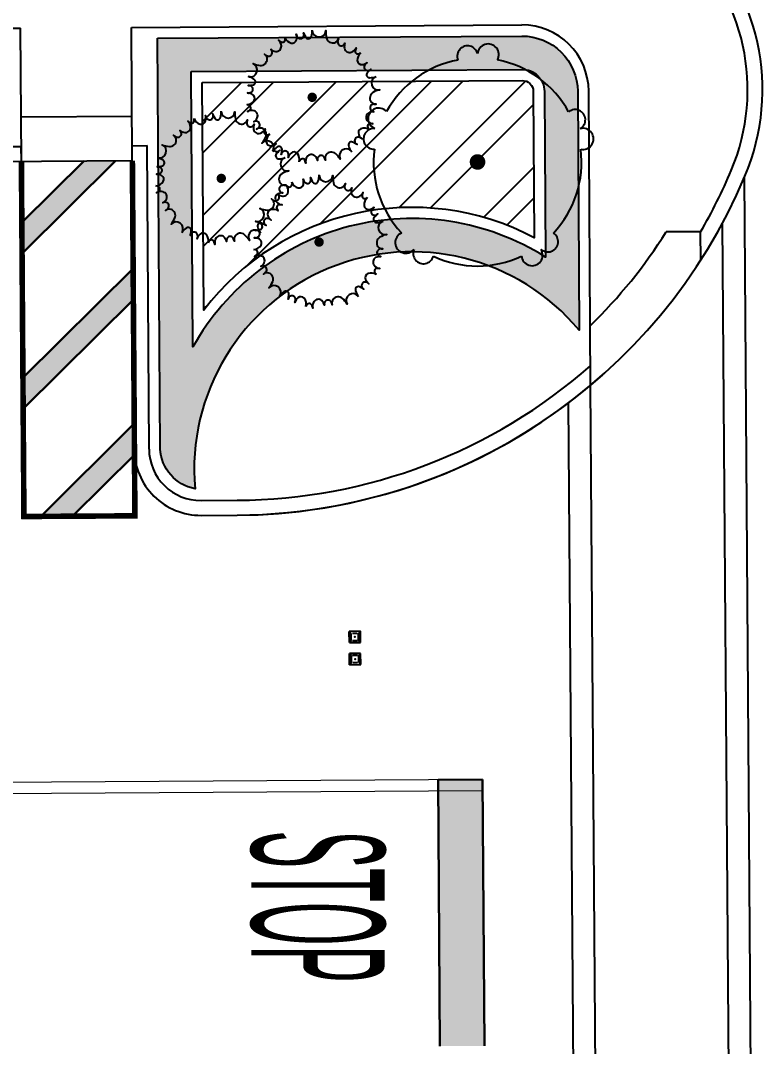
# Model space of a CAD drawing. Header units: feet. Extents: x 919634 to 928945, y 707022 to 708026.
# Drawn here: x 920933.12 to 920966.54, y 707282.8 to 707329.01 of the extents above; entities that cross this region are included whole.
import ezdxf

# ---------------------------------------------------------------- set-up
doc = ezdxf.new("R2010")
doc.units = ezdxf.units.FT
doc.header["$LTSCALE"] = 20
doc.header["$MEASUREMENT"] = 0
for name, color, linetype in [('-u-site-xref', 7, 'Continuous'), ('L-002', 15, 'Continuous'), ('LK-TREE-050M', 2, 'Continuous'), ('LK-TREE-TRNK', 32, 'Continuous'), ('LP-PATT-GRND', 251, 'Continuous'), ('LP-PATT-SHAR', 4, 'Continuous'), ('LP-SHAR-BRDR-CONT', 123, 'Continuous'), ('LP-TREE', 15, 'Continuous'), ('Site Plan$0$SP-PAVERS-BANDS', 251, 'Continuous')]:
    doc.layers.add(name, color=color, linetype=linetype)
for name, color, linetype, lineweight in [('Site Plan$0$SP-CURB', 3, 'Continuous', 25), ('Site Plan$0$SP-PAVEMENT MARKINGS', 252, 'Continuous', 30), ('Site Plan$0$SP-PAVEMENT MARKINGS-YELLOW', 252, 'Continuous', 18), ('Site Plan$0$SP-SIDEWALK', 2, 'Continuous', 25)]:
    doc.layers.add(name, color=color, linetype=linetype, lineweight=lineweight)
doc.layers.add('Site Plan$0$SP-RPMs', color=162, linetype='Continuous', plot=False)
doc.layers.get('-u-site-xref').off()
doc.styles.add('Site Plan$0$U-30E', font='arial.ttf', dxfattribs={"height": 3})

# ---------------------------------------------------------------- blocks, each defined once
blk = doc.blocks.new('Site Plan')
at = {"layer": 'Site Plan$0$SP-PAVEMENT MARKINGS'}
h = blk.add_hatch(color=256, dxfattribs=at)
h.dxf.hatch_style = 1
h.paths.add_polyline_path([(920937.398, 707322.696), (920935.968, 707322.686), (920933.175, 707319.915), (920933.185, 707318.516)])
h = blk.add_hatch(color=256, dxfattribs=at)
h.dxf.hatch_style = 1
h.paths.add_polyline_path([(920938.19, 707317.847), (920938.2, 707316.448), (920933.235, 707311.522), (920933.225, 707312.921)])
h = blk.add_hatch(color=256, dxfattribs=at)
h.dxf.hatch_style = 1
h.paths.add_polyline_path([(920938.24, 707310.853), (920938.25, 707309.454), (920935.519, 707306.745), (920934.094, 707306.74)])
h = blk.add_hatch(color=256, dxfattribs=at)
h.dxf.hatch_style = 1
h.paths.add_polyline_path([(920954.014, 707282.827), (920953.926, 707294.823), (920951.926, 707294.808), (920952.002, 707282.814)])
at = {"layer": 'Site Plan$0$SP-CURB'}
for p, q in [((920921.151, 707323.265), (920933.151, 707323.34)), ((920933.155, 707322.67), (920933.151, 707323.34)), ((920938.151, 707323.371), (920938.821, 707323.376)), ((920938.236, 707309.702), (920938.151, 707323.371)), ((920938.906, 707309.706), (920938.821, 707323.376)), ((920873.156, 707322.295), (920938.153, 707322.701)), ((920963.764, 707318.224), (920963.756, 707319.494)), ((920941.251, 707307.391), (920942.879, 707307.401)), ((920941.255, 707306.721), (920942.883, 707306.731))]:
    blk.add_line(p, q, dxfattribs=at)
for centre, radius, start, end in [((920956.544, 707325.891), 10, 337.0881, 47.5428), ((920956.544, 707325.891), 9.33, 337.0881, 47.5428), ((920942.727, 707331.73), 25, 270.3586, 337.0881), ((920942.727, 707331.73), 24.33, 329.8071, 337.0881), ((920942.727, 707331.73), 24.33, 270.3586, 311.3287), ((920942.727, 707331.73), 25, 270.3586, 311.6705), ((920941.236, 707309.721), 3, 180.3586, 270.3586), ((920941.236, 707309.721), 2.33, 180.3586, 270.3588)]:
    blk.add_arc(centre, radius, start, end, dxfattribs=at)
at = {"layer": 'Site Plan$0$SP-PAVEMENT MARKINGS'}
for p, q in [((920933.175, 707319.915, 0.005), (920935.98, 707322.698, 0.005)), ((920933.185, 707318.516, 0.005), (920937.398, 707322.696, 0.005)), ((920933.225, 707312.921, 0.005), (920938.19, 707317.847, 0.005)), ((920933.235, 707311.522, 0.005), (920938.2, 707316.448, 0.005)), ((920934.029, 707306.675, 0.005), (920938.24, 707310.853, 0.005)), ((920935.458, 707306.684, 0.005), (920938.25, 707309.454, 0.005)), ((920951.926, 707294.808, -0.002), (920953.926, 707294.823, -0.002)), ((920952.014, 707282.815, -0.002), (920951.926, 707294.808, -0.002)), ((920954.014, 707282.827, -0.002), (920953.926, 707294.821, -0.002))]:
    blk.add_line(p, q, dxfattribs=at)
at = {"layer": 'Site Plan$0$SP-PAVEMENT MARKINGS', "const_width": 0.25, "elevation": 0.005}
blk.add_lwpolyline([(920938.155, 707322.701), (920938.269, 707306.702), (920933.269, 707306.671), (920933.155, 707322.666)], dxfattribs=at)
at = {"layer": 'Site Plan$0$SP-PAVEMENT MARKINGS-YELLOW'}
for p, q in [((920953.926, 707294.821, -0.002), (920926.927, 707294.652, -0.01)), ((920953.93, 707294.321, -0.002), (920926.931, 707294.152, -0.01))]:
    blk.add_line(p, q, dxfattribs=at)
at = {"layer": 'Site Plan$0$SP-PAVERS-BANDS'}
for p, q in [((920966.124, 707267.834, 0), (920965.729, 707321.937, 0)), ((920965.109, 707269.875, 0), (920964.744, 707319.887, 0)), ((920959.056, 707277.109, 0), (920958.797, 707312.579, 0)), ((920958.05, 707277.888, 0), (920957.803, 707311.787, 0))]:
    blk.add_line(p, q, dxfattribs=at)
at = {"layer": 'Site Plan$0$SP-RPMs'}
for p, q in [((920948.429, 707301.501, -0.016), (920947.929, 707301.496, -0.016)), ((920948.014, 707301.403, -0.016), (920947.929, 707301.496, -0.016)), ((920947.933, 707300.996, -0.016), (920947.929, 707301.496, -0.016)), ((920947.933, 707300.996, -0.016), (920948.017, 707301.091, -0.016)), ((920948.017, 707301.091, -0.016), (920948.014, 707301.403, -0.016)), ((920948.345, 707301.406, -0.016), (920948.429, 707301.501, -0.016)), ((920948.348, 707301.094, -0.016), (920948.345, 707301.406, -0.016)), ((920948.348, 707301.094, -0.016), (920948.433, 707301.001, -0.016)), ((920948.433, 707301.001, -0.016), (920948.429, 707301.501, -0.016)), ((920947.933, 707300.996, -0.016), (920948.433, 707301.001, -0.016)), ((920948.437, 707300.501, -0.016), (920947.937, 707300.496, -0.016)), ((920948.023, 707300.403, -0.016), (920947.937, 707300.496, -0.016)), ((920947.942, 707299.996, -0.016), (920947.937, 707300.496, -0.016)), ((920948.025, 707300.091, -0.016), (920948.023, 707300.403, -0.016)), ((920948.354, 707300.406, -0.016), (920948.437, 707300.501, -0.016)), ((920948.356, 707300.094, -0.016), (920948.354, 707300.406, -0.016)), ((920948.442, 707300.001, -0.016), (920948.437, 707300.501, -0.016)), ((920947.942, 707299.996, -0.016), (920948.025, 707300.091, -0.016)), ((920947.942, 707299.996, -0.016), (920948.442, 707300.001, -0.016)), ((920948.356, 707300.094, -0.016), (920948.442, 707300.001, -0.016))]:
    blk.add_line(p, q, dxfattribs=at)
at = {"layer": 'Site Plan$0$SP-RPMs', "elevation": -0.016}
for points in [[(920948.289, 707301.406), (920948.07, 707301.404)], [(920948.073, 707301.091), (920948.292, 707301.093)], [(920948.298, 707300.406), (920948.079, 707300.404)], [(920948.082, 707300.091), (920948.3, 707300.093)]]:
    blk.add_lwpolyline(points, dxfattribs=at)
at = {"layer": 'Site Plan$0$SP-RPMs'}
for p in [(920948.181, 707301.249, -0.016), (920948.19, 707300.249, -0.016)]:
    blk.add_point(p, dxfattribs=at)
at = {"layer": 'Site Plan$0$SP-SIDEWALK'}
for p, q in [((920938.115, 707328.701), (920955.698, 707328.811)), ((920915.623, 707328.561), (920933.115, 707328.67)), ((920933.153, 707322.67), (920933.115, 707328.67)), ((920938.153, 707322.701), (920938.115, 707328.701)), ((920958.799, 707312.582, 0), (920958.717, 707325.83, 0)), ((920933.14, 707324.67), (920938.14, 707324.701)), ((920963.756, 707319.494), (920962.205, 707319.499)), ((920938.186, 707317.702), (920938.191, 707317.702))]:
    blk.add_line(p, q, dxfattribs=at)
for centre, radius, start, end in [((920955.717, 707325.811, 0.001), 3, 0.3586, 90.3586), ((920942.727, 707331.73), 23, 314.2728, 327.8735)]:
    blk.add_arc(centre, radius, start, end, dxfattribs=at)
at = {"layer": 'Site Plan$0$SP-PAVEMENT MARKINGS', "style": 'Site Plan$0$U-30E', "width": 0.3}
blk.add_text('STOP', height=6, rotation=270, dxfattribs=at).set_placement((920943.518, 707292.519, -0.002))
blk = doc.blocks.new('TREE-SIMP-050')
at = {"layer": 'LK-TREE-050M'}
for points in [[(-0.2173, 0.4774, 0.231941), (-0.1676, 0.4322, 0.403646), (-0.125, 0.4596, 0.128377), (-0.1268, 0.5029, 0.200456), (-0.1115, 0.4756, 0.512109), (-0.0684, 0.4834, 0.244908), (-0.0689, 0.5143, 0.019838), (-0.0501, 0.4776, 0.649211), (-0.0063, 0.487, 0.098861), (0, 0.5364)], [(0, 0.5324, 0.92387), (0.1093, 0.5322, 0.068201), (0.1138, 0.4728, 0.418161), (0.1789, 0.4353, 0.237434), (0.2097, 0.4682, 0.084258), (0.2032, 0.4418, 0.532572), (0.2428, 0.4134, 0.225968), (0.2616, 0.4325, 0.121249), (0.2574, 0.3908, 0.454143), (0.3122, 0.3603, 0.210611), (0.3508, 0.396, 0.143881), (0.3436, 0.3623, 0.352237), (0.3667, 0.3472, 0.123809), (0.3873, 0.3545)], [(-0.5063, 0.1645, 0.92387), (-0.4723, 0.2684, 0.068201), (-0.4145, 0.2543, 0.418161), (-0.3587, 0.3047, 0.237434), (-0.3804, 0.3441, 0.084258), (-0.3574, 0.3298, 0.532572), (-0.3181, 0.3586, 0.225968), (-0.3305, 0.3825, 0.121249), (-0.2921, 0.3656, 0.454143), (-0.2462, 0.4083, 0.210611), (-0.2682, 0.456, 0.143881), (-0.2384, 0.4387, 0.352237), (-0.2169, 0.456, 0.123809), (-0.2175, 0.4779)], [(0.3869, 0.3542, 0.231941), (0.3592, 0.293, 0.403646), (0.3985, 0.2609, 0.128377), (0.4391, 0.276, 0.200456), (0.4178, 0.253, 0.512109), (0.4386, 0.2144, 0.244908), (0.4678, 0.2244, 0.019838), (0.4387, 0.1953, 0.649211), (0.4612, 0.1565, 0.098861), (0.5102, 0.1658)], [(-0.5212, -0.0592, 0.231941), (-0.4628, -0.0259, 0.403646), (-0.4758, 0.0231, 0.128377), (-0.5175, 0.0348, 0.200456), (-0.4867, 0.041, 0.512109), (-0.4809, 0.0843, 0.244908), (-0.5104, 0.0934, 0.019838), (-0.4697, 0.0999, 0.649211), (-0.4651, 0.1445, 0.098861), (-0.5102, 0.1658)], [(0.5063, 0.1645, 0.92387), (0.5399, 0.0605, 0.068201), (0.4848, 0.0379, 0.418161), (0.4693, -0.0356, 0.237434), (0.5101, -0.0548, 0.084258), (0.4829, -0.0567, 0.532572), (0.4682, -0.1032, 0.225968), (0.4922, -0.1152, 0.121249), (0.4512, -0.124, 0.454143), (0.4392, -0.1856, 0.210611), (0.4851, -0.2113, 0.143881), (0.4507, -0.2148, 0.352237), (0.4435, -0.2414, 0.123809), (0.4569, -0.2588)], [(-0.3129, -0.4307, 0.92387), (-0.4012, -0.3663, 0.068201), (-0.3699, -0.3156, 0.418161), (-0.4006, -0.247, 0.237434), (-0.4449, -0.2555, 0.084258), (-0.424, -0.238, 0.532572), (-0.4394, -0.1917, 0.225968), (-0.4659, -0.1961, 0.121249), (-0.4379, -0.1649, 0.454143), (-0.4644, -0.108, 0.210611), (-0.5166, -0.1142, 0.143881), (-0.4909, -0.0912, 0.352237), (-0.5007, -0.0653, 0.123809), (-0.5217, -0.0592)], [(0.4564, -0.2585, 0.231941), (0.3896, -0.2511, 0.403646), (0.3713, -0.2984, 0.128377), (0.3982, -0.3324, 0.200456), (0.3697, -0.3192, 0.512109), (0.3395, -0.3509, 0.244908), (0.358, -0.3756, 0.019838), (0.3213, -0.3569, 0.649211), (0.2913, -0.3902, 0.098861), (0.3153, -0.434)], [(-0.1048, -0.5139, 0.231941), (-0.1184, -0.4481, 0.403646), (-0.169, -0.4453, 0.128377), (-0.193, -0.4814, 0.200456), (-0.1894, -0.4503, 0.512109), (-0.2288, -0.4313, 0.244908), (-0.2465, -0.4565, 0.019838), (-0.2402, -0.4158, 0.649211), (-0.2811, -0.3977, 0.098861), (-0.3153, -0.434)], [(0.3129, -0.4307, 0.92387), (0.2244, -0.4948, 0.068201), (0.1859, -0.4494, 0.418161), (0.1111, -0.4573, 0.237434), (0.1055, -0.502, 0.084258), (0.0953, -0.4768, 0.532572), (0.0466, -0.4771, 0.225968), (0.0426, -0.5037, 0.121249), (0.0215, -0.4675, 0.454143), (-0.0408, -0.4751, 0.210611), (-0.051, -0.5266, 0.143881), (-0.065, -0.495, 0.352237), (-0.0926, -0.4964, 0.123809), (-0.1049, -0.5145)]]:
    blk.add_lwpolyline(points, format="xyb", dxfattribs=at)
at = {"layer": 'LK-TREE-TRNK', "const_width": 0.0375}
blk.add_lwpolyline([(-0.0188, 0, 1), (0.0187, 0, 1)], format="xyb", close=True, dxfattribs=at)
blk = doc.blocks.new('TREE-SIMP-021')
at = {"layer": 'LK-TREE-050M'}
for centre, radius, start, end in [((-0.048, 0.5086), 0.0494, 12.3744, 201.2618), ((0.0512, 0.516), 0.051, 330.3524, 176.4177), ((-0.0038, 0.0031), 0.4952, 100.5016, 151.0925), ((0, 0), 0.5, 28.8519, 78.9897), ((-0.475, 0.2081), 0.051, 42.4333, 248.4177), ((0.4689, 0.2028), 0.0494, 300.3744, 129.2618), ((-0.4986, 0.1115), 0.0494, 84.3744, 273.2618), ((0.5066, 0.1108), 0.051, 258.3524, 104.4177), ((0, 0), 0.5, 172.8519, 222.9897), ((0, 0), 0.5, 316.8519, 6.9897), ((-0.3447, -0.3874), 0.051, 114.3524, 320.4177), ((0.3378, -0.3833), 0.0494, 228.3744, 57.2618), ((-0.2601, -0.4397), 0.0494, 156.3744, 345.2618), ((0.2619, -0.4475), 0.051, 183.854, 32.4177), ((0, 0), 0.5, 244.8519, 294.9897)]:
    blk.add_arc(centre, radius, start, end, dxfattribs=at)
at = {"layer": 'LK-TREE-TRNK', "const_width": 0.0375}
blk.add_lwpolyline([(-0.0188, 0, 1), (0.0187, 0, 1)], format="xyb", close=True, dxfattribs=at)

msp = doc.modelspace()

# ---------------------------------------------------------------- block references
at = {"layer": '-u-site-xref'}
msp.add_blockref('Site Plan', (0, 0), dxfattribs=at)

# ---------------------------------------------------------------- next in the draw order: hatches: boundary and pattern name
at = {"layer": 'LP-PATT-GRND'}
h = msp.add_hatch(dxfattribs=at)
h.set_pattern_fill('LAFX-C230-CHIPSCRATCH', color=256, scale=10, angle=90, pattern_type=2)
h.set_pattern_definition([(96.1702, (920934.56603, 707310.50008), (30, -280), [0.67626, -371.47962]), (96.6325, (920928.82363, 707312.17178), (30, -260), [0.78664, -432.11058]), (98.3659, (920934.69323, 707310.66358), (10, -70), [0.62448, -343.03233]), (100.8855, (920931.13163, 707315.06108), (40, -210), [0.48112, -264.28293]), (102.0948, (920928.9506, 707312.2445), (10, -50), [0.78053, -142.3977]), (102.2005, (920933.82103, 707314.58858), (30, -140), [0.68788, -377.86198]), (102.875, (920933.94823, 707314.64318), (50, -220), [0.6524, -358.37406]), (108.435, (920931.4587, 707310.3547), (-4e-12, -10), [0.5172, -31.1056]), (109.983, (920931.3678, 707315.0793), (10, -30), [0.4254, -116.6216]), (110.556, (920935.6018, 707319.3677), (10, -30), [0.621, -84.819]), (111.2505, (920934.71143, 707316.2422), (50, -130), [0.7019, -192.4302]), (111.8014, (920934.2934, 707317.7868), (10, -30), [0.5871, -53.2645]), (115.641, (920931.65863, 707310.37288), (110, -230), [0.5039, -276.80458]), (115.641, (920934.47523, 707317.82318), (110, -230), [0.5039, -276.80458]), (116.565, (920930.223, 707310.391), (-10, 10), [1.0565, -21.3042]), (117.2553, (920935.51093, 707319.25868), (10, -20), [0.67455, -370.53967]), (117.4076, (920935.22023, 707314.69768), (10, -20), [0.55266, -303.58546]), (119.3578, (920934.82043, 707316.4058), (50, -90), [0.66717, -182.90843]), (122.0054, (920935.1112, 707314.6068), (30, -50), [0.5143, -93.8255]), (124.6952, (920930.18673, 707310.809), (20, -30), [0.57463, -157.53925]), (125.7539, (920938.63643, 707315.75168), (50, -70), [0.5598, -307.49865]), (126.0274, (920938.5093, 707315.5336), (50, -70), [0.7415, -135.2732]), (133.6028, (920927.24263, 707308.30128), (190, -200), [0.52697, -289.47303]), (144.7824, (920928.31463, 707311.4995), (-100, 70), [0.3781, -207.7084]), (146.9761, (920928.42363, 707311.6085), (-170, 110), [0.43346, -238.10375]), (150.255, (920927.2976, 707308.6284), (-20, 10), [0.4395, -80.1831]), (163.4429, (920937.32813, 707314.47958), (-270, 80), [0.70143, -385.30375]), (163.54, (920933.22133, 707311.60848), (-170, 50), [0.8337, -457.96908]), (163.7398, (920932.78523, 707316.4421), (-70, 20), [0.4543, -249.5457]), (163.8866, (920933.18503, 707311.44498), (-70, 20), [0.85116, -467.55038]), (164.5778, (920932.85793, 707316.62378), (-110, 30), [0.54666, -300.28552]), (169.5625, (920936.11063, 707311.99008), (-110, 20), [0.70213, -385.69145]), (171.87, (920936.1833, 707317.4052), (-10, 1e-11), [0.8994, -69.8112]), (172.1467, (920936.07423, 707312.18998), (-220, 30), [0.53196, -292.21366]), (174.2894, (920929.6779, 707308.1741), (-10, 6e-14), [0.54786, -99.9509]), (174.5597, (920930.89543, 707309.1917), (-110, 10), [0.76666, -210.18357]), (175.2364, (920929.7324, 707308.3376), (-10, -4e-12), [0.4376, -119.9783]), (175.3331, (920936.00163, 707317.33248), (-370, 30), [0.89337, -490.73658]), (175.3645, (920930.87723, 707314.07978), (-250, 20), [0.67455, -370.53967]), (176.0548, (920937.38263, 707314.29788), (-150, 10), [1.0565, -289.6324]), (176.186, (920936.85563, 707316.0424), (-10, 2e-12), [0.54635, -149.7866]), (177.337, (920930.84093, 707309.08268), (-220, 10), [0.78222, -429.68265]), (178.3634, (920936.85563, 707315.91518), (-10, -3e-12), [0.63626, -349.50657]), (181.3639, (920938.52743, 707317.49608), (10, -7e-13), [0.76342, -419.35561]), (183.4682, (920938.2912, 707317.36888), (170, 10), [0.60076, -330.00475]), (186.582, (920936.60123, 707320.69468), (90, 10), [0.4756, -261.24945]), (186.7098, (920932.94873, 707314.0435), (90, 10), [0.31105, -170.8614]), (186.7098, (920932.67623, 707311.5177), (90, 10), [0.31105, -170.8614]), (187.3524, (920931.91303, 707313.15308), (80, 10), [0.568, -312.002]), (187.7652, (920933.71203, 707309.7368), (150, 20), [0.40347, -221.63256]), (188.6156, (920936.71023, 707320.85768), (200, 30), [0.6065, -333.15988]), (189.0903, (920931.78583, 707313.00768), (190, 30), [0.46007, -252.7197]), (189.1623, (920933.85733, 707309.59148), (250, 40), [0.5706, -313.43577]), (189.6888, (920934.62053, 707313.48018), (60, 10), [0.7558, -415.17688]), (189.7276, (920939.01803, 707317.75068), (60, 10), [0.6453, -354.46034]), (190.5392, (920934.56603, 707313.31658), (270, 50), [0.79478, -436.58377]), (192.9946, (920930.8045, 707314.4251), (90, 20), [0.4849, -132.93176]), (195.9454, (920932.9306, 707311.5903), (40, 10), [0.2646, -72.5365]), (196.5044, (920928.42363, 707309.59148), (170, 50), [0.5117, -281.09084]), (196.6992, (920933.6574, 707317.5506), (70, 20), [0.3794, -104.0236]), (198.435, (920933.294, 707317.4416), (10, 1e-11), [0.115, -31.5078]), (198.435, (920931.9493, 707315.5336), (10, 1e-11), [0.2298, -31.393]), (198.435, (920930.114, 707308.8646), (10, 1e-11), [0.115, -31.5078]), (200.556, (920931.7313, 707315.4609), (30, 10), [0.4658, -84.9743]), (200.8545, (920933.33043, 707314.1889), (80, 30), [0.40835, -224.3137]), (202.1094, (920935.91073, 707317.56878), (50, 20), [0.62764, -344.77068]), (202.1663, (920932.58563, 707308.66468), (50, 20), [0.5298, -291.0178]), (202.9321, (920932.09473, 707308.46482), (190, 80), [0.513, -281.79888]), (204.444, (920936.1469, 707320.2947), (90, 40), [0.2196, -120.6109]), (205.017, (920929.73243, 707313.3711), (130, 60), [0.3008, -165.22866]), (205.4633, (920928.80563, 707309.7732), (190, 90), [0.42266, -232.1714]), (206.565, (920930.332, 707308.9736), (-10, -10), [0.2438, -22.1169]), (206.565, (920936.2923, 707315.8425), (-10, -10), [0.4876, -21.873]), (206.565, (920932.9124, 707308.8283), (-10, -10), [0.3657, -21.995]), (206.565, (920927.9336, 707309.446), (-10, -10), [0.4876, -21.8731]), (207.2161, (920932.63983, 707314.00718), (20, 10), [0.71518, -392.8582]), (208.6105, (920936.3105, 707317.7868), (20, 10), [0.4554, -124.84426]), (209.0546, (920931.2951, 707315.2973), (20, 10), [0.3742, -102.5821]), (210.3791, (920936.81933, 707316.15138), (120, 70), [0.61084, -335.54388]), (210.3791, (920929.45983, 707313.24388), (120, 70), [0.61084, -335.54388]), (212.0054, (920938.3275, 707315.6426), (50, 30), [0.5143, -93.8255]), (212.0054, (920930.7137, 707312.19), (50, 30), [0.1714, -94.1684]), (212.4712, (920930.0046, 707308.8283), (80, 50), [0.2369, -130.1471]), (213.1113, (920935.09303, 707311.35408), (200, 130), [0.49897, -274.09163]), (213.69, (920932.3673, 707311.4813), (20, 10), [0.5897, -35.4658]), (213.9436, (920939.27246, 707316.27858), (30.0053999, 19.9918977), [1.139, -589.6232]), (214.992, (920937.001, 707316.2786), (30, 20), [0.2218, -121.84374]), (215.5377, (920937.8914, 707315.37), (30, 20), [0.6253, -85.398]), (215.8377, (920935.85623, 707315.6244), (70, 50), [0.40347, -221.63256]), (216.2538, (920934.67503, 707311.0815), (110, 80), [0.338, -185.67274]), (216.4692, (920931.62223, 707308.26494), (190, 140), [0.51972, -285.48728]), (217.4054, (920930.56833, 707312.0991), (40, 30), [0.3889, -213.62046]), (217.9987, (920935.32923, 707317.33248), (90, 70), [0.7379, -405.3409]), (219.9575, (920938.38206, 707317.64138), (60, 50), [0.87714, -481.8236]), (220.4622, (920935.00213, 707318.80468), (270, 230), [0.81204, -446.06602]), (221.3478, (920933.38493, 707311.99008), (80, 70), [0.60514, -332.41138]), (222.1376, (920936.52853, 707320.63968), (100, 90), [0.5146, -282.68144]), (222.7094, (920933.62113, 707312.2082), (120, 110), [0.3215, -176.59657]), (222.7974, (920934.38433, 707318.27768), (130, 120), [0.66865, -367.29874]), (222.879, (920935.52913, 707315.3882), (130, 120), [0.69433, -190.3554]), (223.1524, (920932.24013, 707315.8061), (150, 140), [0.39853, -218.9186]), (223.7811, (920934.40253, 707310.88168), (230, 220), [0.60405, -331.81135]), (225, (920931.041, 707309.991), (-2e-15, -10), [0.1799, -13.9622]), (225, (920929.605, 707310.3), (-2e-15, -10), [0.2827, -13.8595]), (225, (920930.9135, 707309.864), (-2e-15, -10), [0.1028, -14.0393]), (225, (920935.602, 707311.863), (-2e-15, -10), [0.7195, -13.4226]), (225, (920933.058, 707308.9736), (-2e-15, -10), [0.2056, -13.9365]), (225, (920930.4774, 707309.119), (-2e-15, -10), [0.2056, -13.9365]), (226.2189, (920937.38263, 707315.00658), (-220, -230), [0.60405, -331.81135]), (226.4688, (920928.93263, 707312.93498), (-180, -190), [0.50128, -275.361]), (227.2906, (920933.76653, 707314.6613), (-110, -120), [0.64297, -176.2751]), (228.0128, (920936.256, 707312.8078), (-80, -90), [0.2445, -134.29177]), (228.5035, (920927.02463, 707308.51934), (-150, -170), [0.6308, -346.5003]), (229.9697, (920929.98683, 707310.75448), (-50, -60), [0.5933, -325.90326]), (230.0636, (920935.94703, 707320.20368), (-49.9778318, -60.0184665), [1.0191, -481.68167]), (231.7662, (920930.94993, 707307.44722), (-110, -140), [0.76342, -419.35561]), (232.5946, (920937.23723, 707316.5875), (-30, -40), [0.3889, -213.62046]), (232.5946, (920929.80513, 707308.70105), (-30, -40), [0.3889, -213.62046]), (232.65065, (920933.18503, 707317.40518), (-160, -210), [0.86863, -477.1481]), (233.7462, (920930.67733, 707309.3916), (-80, -110), [0.338, -185.67274]), (234.1623, (920936.09243, 707312.6261), (-50, -70), [0.40347, -221.63256]), (235.008, (920932.658, 707316.7147), (-20, -30), [0.2218, -121.84374]), (235.6197, (920931.58593, 707312.9895), (-20, -30), [0.41834, -229.79895]), (236.00354, (920930.80453, 707314.55228), (-19.9880128, -30.007988), [0.94247, -481.65467]), (236.31, (920929.4962, 707308.2468), (-10, -20), [0.3931, -35.6624]), (236.31, (920931.8766, 707311.1542), (-10, -20), [0.7862, -35.2693]), (236.31, (920927.4976, 707309.228), (-10, -20), [0.8517, -35.2038]), (237.1715, (920935.02033, 707314.91568), (-90, -140), [0.67038, -368.24696]), (238.815, (920932.00383, 707313.68008), (-30, -50), [0.80715, -443.3775]), (239.7436, (920935.8562, 707312.299), (-40, -70), [0.5049, -138.41955]), (240.5241, (920933.96643, 707310.46368), (-90, -160), [0.4801, -263.7168]), (241.557, (920936.96463, 707314.57048), (-70, -130), [0.496, -272.4509]), (242.354, (920933.73013, 707310.0458), (-10, -20), [0.43078, -236.6346]), (242.4472, (920933.53023, 707309.66418), (-10, -20), [0.4714, -258.95103]), (243.435, (920930.2775, 707313.771), (10, 10), [0.0813, -22.2794]), (243.435, (920929.569, 707308.392), (10, 10), [0.1625, -22.1981]), (243.435, (920931.2043, 707307.956), (10, 10), [0.5689, -21.7918]), (244.44, (920930.25943, 707311.86288), (-100, -210), [0.46328, -254.4877]), (244.6538, (920933.93003, 707315.0066), (-80, -170), [0.38203, -209.85593]), (244.7989, (920935.29293, 707319.4227), (-70, -150), [0.6828, -187.2001]), (245.2249, (920933.2031, 707314.3342), (-50, -110), [0.78053, -142.3977]), (246.2796, (920934.74773, 707316.87818), (-70.049563, -159.978307), [1.31, -446.46228]), (246.3706, (920934.65693, 707314.3524), (-30, -70), [0.6347, -174.0078]), (247.6199, (920932.36733, 707316.115), (-20, -50), [0.3341, -183.5137]), (247.751, (920930.84093, 707309.7914), (-20, -50), [0.43193, -237.26536]), (247.9638, (920933.09413, 707314.37058), (-20, -50), [0.82335, -452.27708]), (248.6294, (920932.53083, 707316.533), (-70, -180), [0.4488, -246.53298]), (248.9625, (920931.4405, 707310.5001), (-30, -80), [0.2531, -139.0308]), (249.1455, (920934.07543, 707315.3882), (-30, -80), [0.40835, -224.3137]), (253.8108, (920930.96813, 707315.11558), (-20, -70), [0.58658, -322.21367]), (254.1569, (920928.58763, 707312.57158), (-150.2209584, -529.93741485), [1.3978, -622.22068]), (255.964, (920936.7284, 707321.4397), (-2e-11, -10), [0.8242, -40.4069]), (258.1785, (920928.38763, 707309.79138), (-50, -240), [0.7983, -438.51935]), (258.4078, (920934.40253, 707313.77088), (-10, -50), [0.72344, -397.39714]), (258.9298, (920936.72843, 707314.13438), (-80, -410), [0.85174, -467.86993]), (259.3803, (920928.51463, 707309.9367), (-20, -110), [0.88743, -161.90077]), (262.875, (920930.0595, 707311.445), (-2e-11, -10), [0.293, -80.3296]), (264.8056, (920930.0231, 707311.1542), (-5e-11, -10), [0.4014, -110.0522]), (265.3141, (920931.07713, 707308.24677), (-30.1229628, -369.9900095), [1.1122, -490.51776]), (266.186, (920931.22253, 707308.1559), (5e-11, -10), [0.81953, -149.51343]), (266.6335, (920932.65803, 707308.9191), (8e-11, -10), [0.6189, -169.67496]), (267.614, (920932.43993, 707308.71923), (7e-11, -10), [0.4365, -239.77175])])
edge = h.paths.add_edge_path()
edge.add_line((920939.291, 707328.209), (920955.701, 707328.311))
edge.add_arc((920955.717, 707325.811), 2.5, 0.3586, 90.3586, ccw=False)
edge.add_line((920958.217, 707325.827), (920958.284, 707315.06))
edge.add_arc((920950.745, 707308.787), 9.807, 39.7621, 185.0741)
edge.add_arc((920941.345, 707309.826), 1.942, 183.1229, 259.0598, ccw=False)
edge.add_line((920939.406, 707309.72), (920939.291, 707328.209))
edge = h.paths.add_edge_path(flags=16)
edge.add_line((920940.8, 707326.718), (920955.71, 707326.811))
edge.add_arc((920955.717, 707325.811), 1, 0.3586, 90.3586, ccw=False)
edge.add_line((920956.717, 707325.818), (920956.763, 707318.359))
edge.add_arc((920950.745, 707308.787), 11.307, 57.8432, 150.7747)
edge.add_line((920940.878, 707314.308), (920940.8, 707326.718))
at = {"layer": 'LP-PATT-SHAR'}
h = msp.add_hatch(dxfattribs=at)
h.set_pattern_fill('ANSI32', color=256, scale=8)
h.set_pattern_definition([(45, (920941.303, 707315.9604), (-2.1213, 2.1213), []), (45, (920942.7173, 707315.9604), (-2.1213, 2.1213), [])])
edge = h.paths.add_edge_path()
edge.add_line((920941.303, 707326.221), (920955.713, 707326.311))
edge.add_arc((920955.717, 707325.811), 0.5, 0.3586, 90.3586, ccw=False)
edge.add_line((920956.217, 707325.815), (920956.258, 707319.228))
edge.add_arc((920950.745, 707308.787), 11.807, 62.1675, 142.587)
edge.add_line((920941.367, 707315.96), (920941.303, 707326.221))

# ---------------------------------------------------------------- next in the draw order: linework, layer by layer
at = {"layer": 'L-002'}
for points in [[(920939.291, 707328.209), (920955.701, 707328.311, -0.414214), (920958.217, 707325.827), (920958.284, 707315.06, 0.735326), (920940.977, 707307.92, -0.34402), (920939.406, 707309.72)], [(920940.8, 707326.718), (920955.71, 707326.811, -0.414214), (920956.717, 707325.818), (920956.763, 707318.359, 0.42928), (920940.878, 707314.308)]]:
    msp.add_lwpolyline(points, format="xyb", close=True, dxfattribs=at)
at = {"layer": 'LP-SHAR-BRDR-CONT'}
msp.add_lwpolyline([(920941.303, 707326.221), (920955.713, 707326.311, -0.414214), (920956.217, 707325.815), (920956.258, 707319.228, 0.366045), (920941.367, 707315.96)], format="xyb", close=True, dxfattribs=at)

# ---------------------------------------------------------------- next in the draw order: block references
at = {"layer": 'LP-TREE'}
for name, p, xscale, yscale, zscale in [('TREE-SIMP-050', (920946.256, 707325.553), 5.644272837357521, 5.644272837357521, 5.644272837357521), ('TREE-SIMP-021', (920953.706, 707322.64), 9.371629607353729, 9.371629607353729, 9.371629607353729), ('TREE-SIMP-050', (920942.16, 707321.9), 5.644272837357521, 5.644272837357521, 5.644272837357521), ('TREE-SIMP-050', (920946.567, 707319.033), 5.644272837357521, 5.644272837357521, 5.644272837357521)]:
    msp.add_blockref(name, p, dxfattribs=dict(at, xscale=xscale, yscale=yscale, zscale=zscale))

doc.saveas('drawing.dxf')
